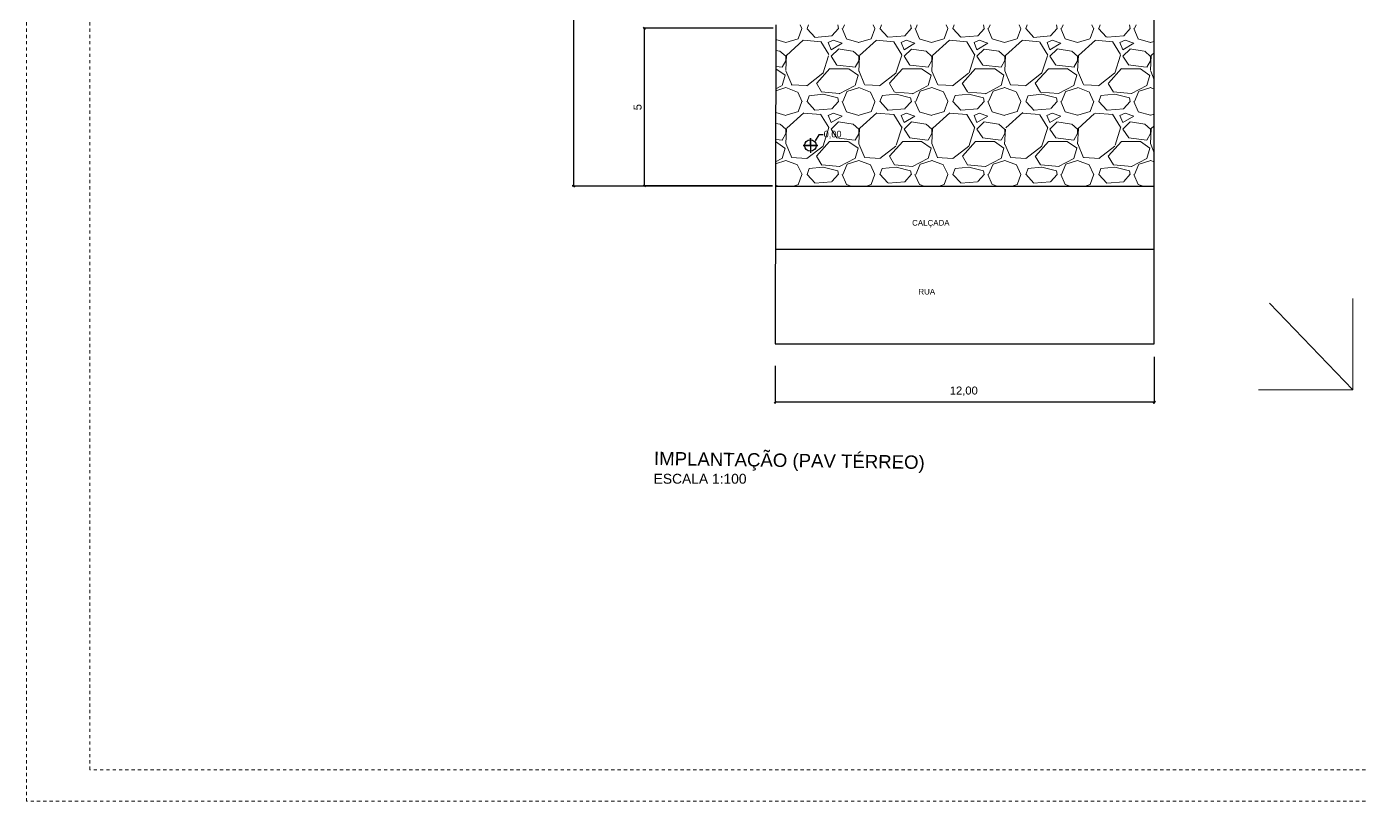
# Model space of a CAD drawing. Header units: metres. Extents: x 1450.6 to 1549.9, y 2060.4 to 2126.9.
# Drawn here: x 1450.63 to 1492.89, y 2060.4 to 2084.96 of the extents above; entities that cross this region are included whole.
import ezdxf

# ---------------------------------------------------------------- set-up
doc = ezdxf.new("R2010")
doc.units = ezdxf.units.M
doc.header["$LTSCALE"] = 0.0005
doc.linetypes.add('JIS_02_1.0', pattern=[2, 1, -1])
doc.linetypes.add('TRACEJADA2', pattern=[9.525, 6.35, -3.175])
for name, color, linetype, lineweight in [('aguas', 120, 'TRACEJADA2', 5), ('piso', 10, 'Continuous', 9), ('portas', 40, 'Continuous', 15)]:
    doc.layers.add(name, color=color, linetype=linetype, lineweight=lineweight)
doc.styles.get("Standard").update_dxf_attribs({"font": 'arial.ttf'})
doc.dimstyles.new('COCOTA EXTERNA', dxfattribs={"dimscale": 0.442, "dimtxt": 0.574, "dimasz": 0.15, "dimexe": 0.1, "dimexo": 0.2, "dimgap": 0.2075, "dimtad": 2, "dimzin": 9, "dimdsep": 46, "dimtxsty": 'Standard', "dimblk": 'OBLIQUE', "dimcen": 0.09, "dimadec": 0, "dimazin": 0, "dimtfac": 1, "dimtofl": 0, "dimtmove": 1, "dimatfit": 3, "dimfxl": 1, "dimtfillclr": 2, "dimtolj": 1, "dimtzin": 0, "dimarcsym": 0})

# ---------------------------------------------------------------- blocks, each defined once
blk = doc.blocks.new('_Oblique')
at = {"color": 0, "linetype": 'ByBlock', "lineweight": -2}
blk.add_line((-0.5, -0.5), (0.5, 0.5), dxfattribs=at)
blk = doc.blocks.new('*D10')
at = {"layer": 'Defpoints', "color": 0, "linetype": 'ByBlock', "lineweight": 0, "ltscale": 0.05, "transparency": 16777216}
for p in [(1486.364, 2074.58), (1474.351, 2074.296), (1474.351, 2073.054)]:
    blk.add_point(p, dxfattribs=at)
at = {"layer": 'piso', "color": 0, "linetype": 'ByBlock', "lineweight": -2, "ltscale": 0.05, "transparency": 16777216}
for p, q in [((1486.364, 2074.492), (1486.364, 2073.01)), ((1474.351, 2074.208), (1474.351, 2073.01)), ((1486.364, 2073.054), (1474.351, 2073.054))]:
    blk.add_line(p, q, dxfattribs=at)
at = {"layer": 'piso', "color": 0, "linetype": 'ByBlock', "lineweight": -2, "ltscale": 0.05, "transparency": 16777216, "xscale": 0.0663000000000003, "yscale": 0.0663000000000003, "zscale": 0.0663000000000003, "rotation": 180}
blk.add_blockref('_Oblique', (1474.351, 2073.054), dxfattribs=at)
at = {"layer": 'piso', "color": 0, "linetype": 'ByBlock', "lineweight": -2, "ltscale": 0.05, "transparency": 16777216, "xscale": 0.0663000000000003, "yscale": 0.0663000000000003, "zscale": 0.0663000000000003}
blk.add_blockref('_Oblique', (1486.364, 2073.054), dxfattribs=at)
at = {"layer": 'piso', "color": 0, "linetype": 'ByBlock', "ltscale": 0.05, "transparency": 16777216, "insert": (1480.326, 2073.399), "char_height": 0.2537, "attachment_point": 5}
blk.add_mtext('\\A1;12,00', dxfattribs=at)
blk = doc.blocks.new('*D11')
at = {"layer": 'Defpoints', "color": 0, "linetype": 'ByBlock', "ltscale": 0.05, "transparency": 16777216}
for p in [(1473.764, 2110.008), (1467.959, 2079.906), (1474.351, 2079.906)]:
    blk.add_point(p, dxfattribs=at)
at = {"layer": 'piso', "color": 0, "linetype": 'ByBlock', "lineweight": -2, "ltscale": 0.05, "transparency": 16777216}
for p, q in [((1473.676, 2110.008), (1467.914, 2110.008)), ((1467.959, 2110.008), (1467.959, 2079.906)), ((1474.262, 2079.906), (1467.914, 2079.906))]:
    blk.add_line(p, q, dxfattribs=at)
at = {"layer": 'piso', "color": 0, "linetype": 'ByBlock', "lineweight": -2, "ltscale": 0.05, "transparency": 16777216, "xscale": 0.0663000000000003, "yscale": 0.0663000000000003, "zscale": 0.0663000000000003}
for p, rotation in [((1467.959, 2110.008), 90), ((1467.959, 2079.906), 270)]:
    blk.add_blockref('_Oblique', p, dxfattribs=dict(at, rotation=rotation))
at = {"layer": 'piso', "color": 0, "linetype": 'ByBlock', "ltscale": 0.05, "transparency": 16777216, "insert": (1467.737, 2094.957), "char_height": 0.2537, "attachment_point": 5, "rotation": 90}
blk.add_mtext('\\A1;30.1', dxfattribs=at)
blk = doc.blocks.new('*D24')
at = {"layer": 'Defpoints', "color": 0, "linetype": 'ByBlock', "ltscale": 0.05, "transparency": 16777216}
for p in [(1470.207, 2084.906), (1474.37, 2084.906), (1474.351, 2079.909)]:
    blk.add_point(p, dxfattribs=at)
at = {"layer": 'piso', "color": 0, "linetype": 'ByBlock', "lineweight": -2, "ltscale": 0.05, "transparency": 16777216}
for p, q in [((1474.281, 2084.906), (1470.163, 2084.906)), ((1470.207, 2079.909), (1470.207, 2084.906)), ((1474.262, 2079.909), (1470.163, 2079.909))]:
    blk.add_line(p, q, dxfattribs=at)
at = {"layer": 'piso', "color": 0, "linetype": 'ByBlock', "lineweight": -2, "ltscale": 0.05, "transparency": 16777216, "xscale": 0.0663000000000003, "yscale": 0.0663000000000003, "zscale": 0.0663000000000003}
for p, rotation in [((1470.207, 2084.906), 90), ((1470.207, 2079.909), 270)]:
    blk.add_blockref('_Oblique', p, dxfattribs=dict(at, rotation=rotation))
at = {"layer": 'piso', "color": 0, "linetype": 'ByBlock', "ltscale": 0.05, "transparency": 16777216, "insert": (1469.987, 2082.407), "char_height": 0.2537, "attachment_point": 5, "rotation": 90}
blk.add_mtext('\\A1;5', dxfattribs=at)

msp = doc.modelspace()

# ---------------------------------------------------------------- hatches: boundary and pattern name
at = {"linetype": 'JIS_02_1.0', "lineweight": 0, "ltscale": 0.9, "transparency": 33554569}
h = msp.add_hatch(dxfattribs=at)
h.set_pattern_fill('GRAVEL', color=1, scale=0.091)
h.paths.add_polyline_path([(1486.364, 2079.906), (1474.36, 2079.906), (1474.37, 2085.013), (1477.206, 2085.013), (1477.206, 2085.013), (1483.706, 2085.013), (1486.364, 2085.012)])
h.paths.add_polyline_path([(1475.646, 2081.193, -1), (1475.281, 2081.193, -1)], flags=16)

# ---------------------------------------------------------------- linework, layer by layer
at = {"linetype": 'JIS_02_1.0', "lineweight": 0, "ltscale": 0.9}
for p, q in [((1450.626, 2060.399), (1450.626, 2126.877)), ((1452.626, 2061.399), (1452.626, 2125.877)), ((1548.853, 2061.399), (1452.626, 2061.399)), ((1549.853, 2060.399), (1450.626, 2060.399))]:
    msp.add_line(p, q, dxfattribs=at)
for p, q in [((1486.364, 2074.906), (1486.364, 2110.008)), ((1474.37, 2085.013), (1474.351, 2074.906)), ((1474.351, 2079.906), (1486.364, 2079.906)), ((1474.351, 2077.906), (1486.364, 2077.906)), ((1474.351, 2074.906), (1486.364, 2074.906))]:
    msp.add_line(p, q)
at = {"linetype": 'ByBlock'}
for p, q in [((1475.464, 2081.193), (1475.464, 2081.425)), ((1475.464, 2081.425), (1475.464, 2080.96)), ((1475.736, 2081.526), (1475.615, 2081.337)), ((1475.866, 2081.526), (1475.736, 2081.526)), ((1475.696, 2081.193), (1475.231, 2081.193)), ((1475.231, 2081.193), (1475.696, 2081.193))]:
    msp.add_line(p, q, dxfattribs=at)
msp.add_circle((1475.464, 2081.193), 0.183, dxfattribs=at)
at = {"layer": 'aguas', "linetype": 'ByBlock'}
for p, q in [((1490.013, 2076.188), (1492.66, 2073.444)), ((1492.66, 2073.444), (1492.66, 2076.338)), ((1492.66, 2073.444), (1489.663, 2073.444))]:
    msp.add_line(p, q, dxfattribs=at)

# ---------------------------------------------------------------- texts
at = {"linetype": 'ByBlock'}
msp.add_text('0,00', height=0.2084, dxfattribs=at).set_placement((1475.885, 2081.449))
at = {"layer": 'portas'}
for s, height, p in [('CALÇADA', 0.1798, (1478.688, 2078.65)), ('RUA', 0.1798, (1478.887, 2076.467)), ('ESCALA 1:100', 0.31327, (1470.497, 2070.469))]:
    msp.add_text(s, height=height, dxfattribs=at).set_placement(p)
at = {"layer": 'portas', "linetype": 'ByBlock'}
msp.add_text('IMPLANTAÇÃO (PAV TÉRREO)', height=0.42199, rotation=359.162, dxfattribs=at).set_placement((1470.505, 2071.061))

# ---------------------------------------------------------------- dimensions: what is measured, and where the dimension line sits
at = {"layer": 'piso', "linetype": 'ByBlock', "ltscale": 0.05}
for base, p1, p2, picture, middle in [((1467.959, 2079.906), (1473.764, 2110.008), (1474.351, 2079.906), '*D11', (1467.737, 2094.957)), ((1470.207, 2084.906), (1474.351, 2079.909), (1474.37, 2084.906), '*D24', (1469.987, 2082.407))]:
    dim = msp.add_linear_dim(base=base, p1=p1, p2=p2, angle=90, dimstyle='COCOTA EXTERNA', dxfattribs=at)
    dim.commit()
    dim.dimension.update_dxf_attribs({"geometry": picture, "text_midpoint": middle})
dim = msp.add_linear_dim(base=(1474.351, 2073.054), p1=(1486.364, 2074.58), p2=(1474.351, 2074.296), text='12,00', dimstyle='COCOTA EXTERNA', dxfattribs=at)
dim.commit()
dim.dimension.update_dxf_attribs({"geometry": '*D10', "text_midpoint": (1480.326, 2073.155), "dimtype": 160})

doc.saveas('drawing.dxf')
